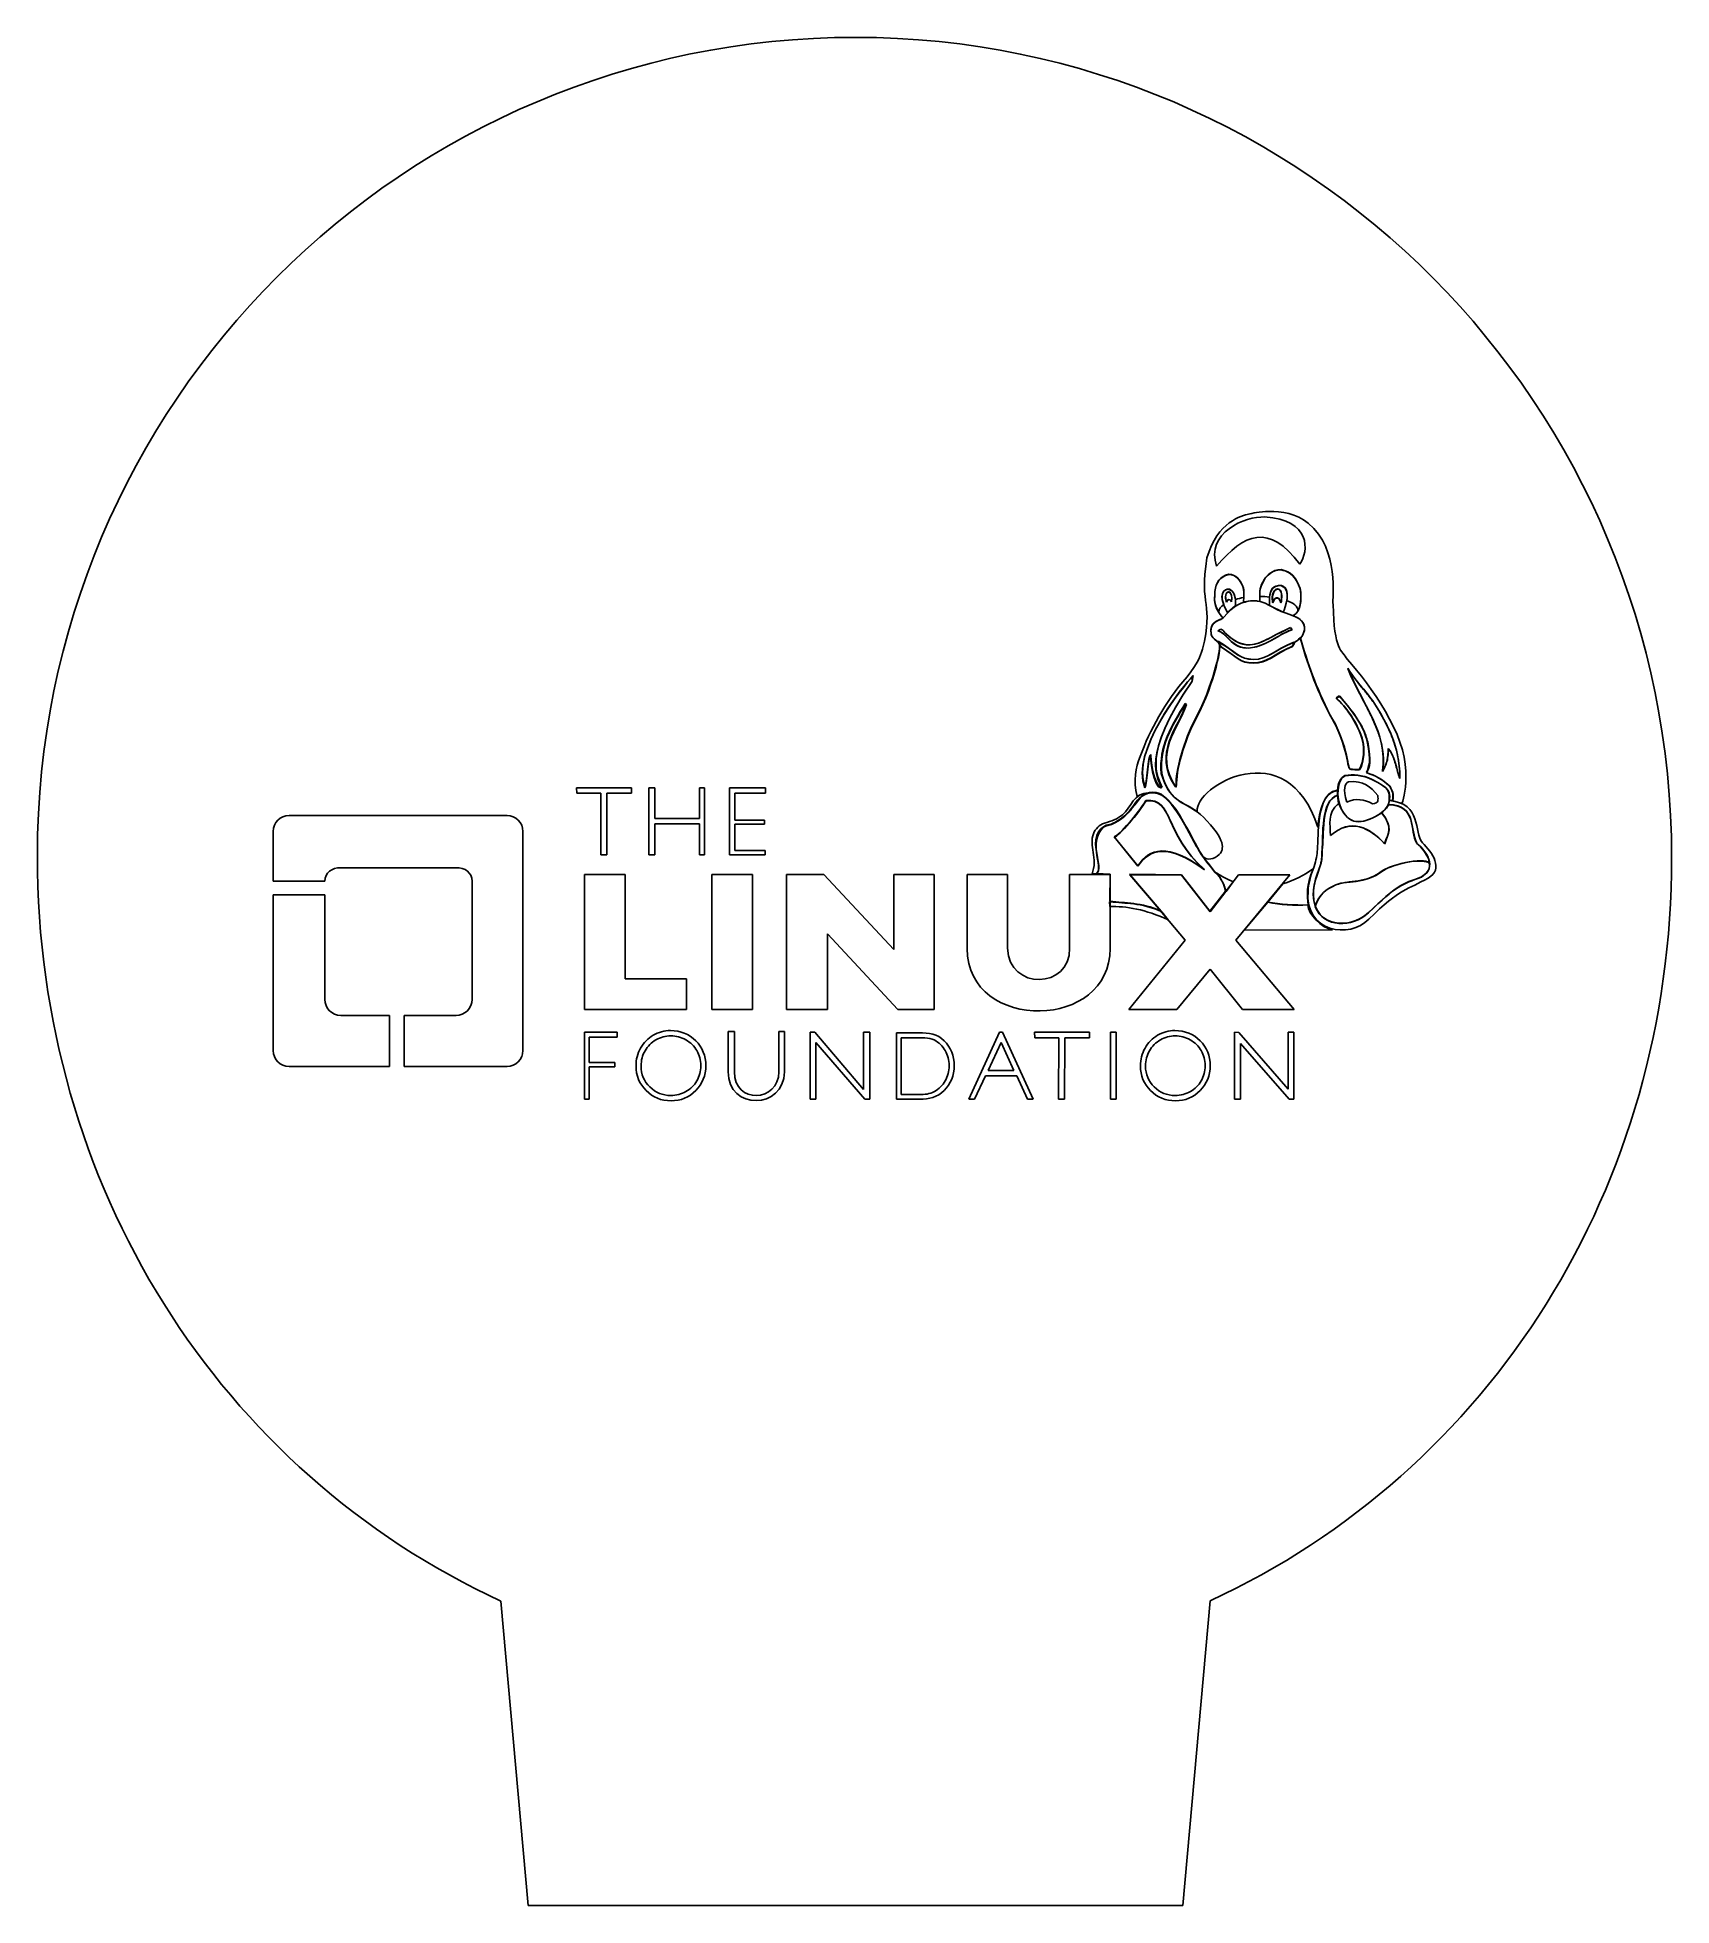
# Model space of a CAD drawing. Extents: x 14 to 164, y 22 to 194.
import ezdxf

# ---------------------------------------------------------------- set-up
doc = ezdxf.new("R2010")
doc.units = 0
doc.layers.add('Calque_1', color=7, linetype='CONTINUOUS')

msp = doc.modelspace()

# ---------------------------------------------------------------- linework, layer by layer
at = {"layer": 'Calque_1', "color": 7}
for p, q in [((126.679743, 150.189874), (126.679743, 150.189874)), ((122.929275, 142.826188), (122.929275, 142.826188)), ((122.936993, 143.057701), (122.936993, 143.057701)), ((127.451996, 143.06652), (127.451996, 143.06652)), ((127.598068, 143.392286), (127.598068, 143.392286)), ((122.462397, 140.46313), (122.363176, 140.527621)), ((122.865885, 140.918984), (123.584671, 141.533037)), ((126.721085, 141.585404), (127.973997, 140.974105)), ((122.111824, 138.031718), (121.998825, 138.227953)), ((133.895702, 135.787171), (133.895702, 135.787171)), ((119.735535, 135.165952), (119.630252, 134.650013)), ((119.735535, 135.165952), (119.735535, 135.165952)), ((119.025568, 132.560355), (119.119275, 132.513503)), ((132.867135, 133.07464), (133.147703, 133.262052)), ((137.7724, 129.944841), (137.7724, 129.944287)), ((138.08108, 129.153845), (138.08108, 129.153295)), ((137.125273, 127.958259), (137.125273, 127.958812)), ((137.146219, 127.649578), (137.146219, 127.650131)), ((137.43616, 127.152935), (137.43616, 127.152382)), ((138.344563, 128.28017), (138.344563, 128.279619)), ((138.453151, 127.812186), (138.453151, 127.811636)), ((138.541895, 127.323812), (138.541895, 127.323259)), ((138.608593, 126.814488), (138.608593, 126.813938)), ((138.010525, 123.675869), (138.85223, 123.442153)), ((118.480967, 122.41579), (120.032089, 119.511438)), ((134.433381, 121.828691), (134.433381, 121.828691)), ((127.946127, 116.089914), (126.553039, 114.406399))]:
    msp.add_line(p, q, dxfattribs=at)
at = {"layer": 'Calque_1', "color": 5}
for p, q in [((121.872637, 145.18516), (121.872637, 145.18516)), ((63.260729, 124.375975), (63.244191, 124.871851)), ((63.244191, 124.871851), (68.280404, 124.871851)), ((65.46281, 124.375975), (63.260729, 124.375975)), ((65.446272, 118.750553), (65.46281, 124.375975)), ((66.016254, 124.375975), (65.999716, 118.750553)), ((68.280339, 124.375975), (66.016254, 124.375975)), ((68.280404, 124.871851), (68.280339, 124.375975)), ((69.866191, 124.871851), (70.411368, 124.871851)), ((69.866191, 118.750553), (69.866191, 124.871851)), ((70.411368, 124.871851), (70.411368, 122.064595)), ((74.492914, 122.064595), (74.492914, 124.871851)), ((74.492914, 124.871851), (74.963695, 124.871851)), ((74.963695, 124.871851), (74.963695, 118.750553)), ((77.248365, 124.871851), (80.531956, 124.871851)), ((77.248365, 118.750553), (77.248365, 124.871851)), ((80.531956, 124.384188), (77.723283, 124.384188)), ((77.723283, 124.384188), (77.723283, 121.924404)), ((80.531956, 124.871851), (80.531956, 124.384188)), ((70.411368, 122.064595), (74.492914, 122.064595)), ((74.492914, 121.564559), (70.411368, 121.564559)), ((70.411368, 121.564559), (70.411368, 118.750553)), ((74.492914, 118.750553), (74.492914, 121.564559)), ((77.723283, 121.924404), (80.441044, 121.924404)), ((80.441044, 121.531833), (77.723283, 121.531833)), ((77.723283, 121.531833), (77.723283, 119.130751)), ((80.441044, 121.924404), (80.441044, 121.531833)), ((65.999716, 118.750553), (65.446272, 118.750553)), ((70.411368, 118.750553), (69.866191, 118.750553)), ((74.963695, 118.750553), (74.492914, 118.750553)), ((80.507174, 118.750553), (77.248365, 118.750553)), ((77.723283, 119.130751), (80.507174, 119.130751)), ((80.507174, 119.130751), (80.507174, 118.750553)), ((63.974181, 116.949266), (67.681001, 116.949266)), ((63.974181, 104.565386), (63.974181, 116.949266)), ((67.681001, 116.949266), (67.681001, 107.374113)), ((75.618904, 116.949266), (79.361812, 116.949266)), ((75.618904, 104.565386), (75.618904, 116.949266)), ((79.361812, 116.949266), (79.361812, 104.565386)), ((82.460521, 104.565386), (82.460521, 116.949266)), ((82.460521, 116.949266), (85.885345, 116.949266)), ((85.885345, 116.949266), (92.303256, 110.06546)), ((92.303256, 110.06546), (92.303256, 116.949266)), ((92.303256, 116.949266), (95.983134, 116.949266)), ((95.983134, 116.949266), (95.983134, 104.565386)), ((99.018019, 116.949266), (102.719237, 116.949266)), ((99.018019, 110.151318), (99.018019, 116.949266)), ((102.719237, 116.949266), (102.719237, 110.184383)), ((108.404296, 110.184383), (108.404296, 116.949266)), ((108.404296, 116.949266), (112.105505, 116.949266)), ((112.105505, 116.949266), (112.105505, 110.151318)), ((113.943028, 116.910071), (118.656489, 116.910071)), ((119.00257, 110.929523), (113.943028, 116.910071)), ((118.656489, 116.910071), (121.26549, 113.517244)), ((121.26549, 113.517244), (123.88241, 116.910071)), ((128.585067, 116.910071), (123.627608, 110.929523)), ((123.88241, 116.910071), (128.585067, 116.910071)), ((92.671674, 104.565386), (86.233395, 111.51319)), ((86.233395, 111.51319), (86.233395, 104.565386)), ((113.820073, 104.571516), (119.00257, 110.929523)), ((123.627608, 110.929523), (128.981177, 104.571516)), ((121.26549, 108.275423), (118.219401, 104.571516)), ((124.251184, 104.571516), (121.26549, 108.275423)), ((67.681001, 107.374113), (73.312127, 107.374113)), ((73.312127, 107.374113), (73.312127, 104.565386)), ((73.312127, 104.565386), (63.974181, 104.565386)), ((79.361812, 104.565386), (75.618904, 104.565386)), ((86.233395, 104.565386), (82.460521, 104.565386)), ((95.983134, 104.565386), (92.671674, 104.565386)), ((118.219401, 104.571516), (113.820073, 104.571516)), ((128.981177, 104.571516), (124.251184, 104.571516)), ((63.969877, 102.485141), (66.955577, 102.485141)), ((63.969877, 96.363831), (63.969877, 102.485141)), ((66.955577, 102.038798), (64.403413, 102.038798)), ((64.403413, 102.038798), (64.403413, 99.722038)), ((66.955577, 102.485141), (66.955577, 102.038798)), ((71.842647, 102.639107), (71.842647, 102.639107)), ((71.868721, 102.156044), (71.868724, 102.156044)), ((77.122068, 102.562114), (77.696181, 102.562114)), ((77.122068, 98.866868), (77.122068, 102.562114)), ((77.696181, 102.562114), (77.696181, 98.866868)), ((81.777911, 98.866868), (81.777911, 102.562114)), ((81.777911, 102.562114), (82.277625, 102.562114)), ((82.277625, 102.562114), (82.277625, 98.866868)), ((84.640107, 96.363831), (84.640107, 102.485141)), ((84.640107, 102.485141), (85.052507, 102.485141)), ((85.052507, 102.485141), (89.521947, 97.237388)), ((89.653906, 96.363831), (85.143111, 101.55333)), ((85.143111, 101.55333), (85.143111, 96.363831)), ((89.521947, 97.237388), (89.521947, 102.485141)), ((89.521947, 102.485141), (90.096063, 102.485141)), ((90.096063, 102.485141), (90.096063, 96.363831)), ((92.542035, 96.363701), (92.542035, 102.424796)), ((92.542035, 102.424796), (94.600217, 102.424796)), ((94.626295, 101.97149), (92.986042, 101.97149)), ((92.986042, 101.97149), (92.986042, 96.779824)), ((94.626295, 101.97149), (94.626295, 101.97149)), ((99.161179, 96.364034), (101.985541, 102.493195)), ((102.126748, 101.542146), (100.955788, 98.985393)), ((101.985541, 102.493195), (102.259692, 102.484937)), ((103.301727, 98.985393), (102.126748, 101.542146)), ((102.259692, 102.484937), (105.071308, 96.364034)), ((105.207844, 101.989268), (105.191306, 102.485141)), ((105.191306, 102.485141), (110.227522, 102.485141)), ((107.409928, 101.989268), (105.207844, 101.989268)), ((107.39339, 96.363831), (107.409928, 101.989268)), ((107.963369, 101.989268), (107.946831, 96.363831)), ((110.227454, 101.989268), (107.963369, 101.989268)), ((110.227522, 102.485141), (110.227454, 101.989268)), ((112.156497, 102.485141), (112.656214, 102.485141)), ((112.156497, 96.363831), (112.156497, 102.485141)), ((112.656214, 102.485141), (112.656214, 96.363831)), ((118.051041, 102.639107), (118.051041, 102.639107)), ((118.077115, 102.156044), (118.077118, 102.156044)), ((123.521724, 96.366035), (123.521724, 102.482936)), ((123.521724, 102.482936), (123.895513, 102.466455)), ((123.895513, 102.466455), (128.432219, 97.279935)), ((128.529484, 96.366086), (124.055231, 101.461337)), ((124.055231, 101.461337), (124.055231, 96.366086)), ((128.432219, 97.279935), (128.432219, 102.48299)), ((128.432219, 102.48299), (128.957581, 102.48299)), ((128.957581, 102.48299), (128.957581, 96.366086)), ((64.403413, 99.722038), (66.745152, 99.722038)), ((66.745152, 99.317394), (64.403413, 99.317394)), ((64.403413, 99.317394), (64.403413, 96.363831)), ((66.745152, 99.722038), (66.745152, 99.317394)), ((100.688778, 98.485445), (99.696405, 96.364034)), ((103.556302, 98.485445), (100.688778, 98.485445)), ((100.955788, 98.985393), (103.301727, 98.985393)), ((104.536308, 96.364034), (103.556302, 98.485445)), ((64.403413, 96.363831), (63.969877, 96.363831)), ((85.143111, 96.363831), (84.640107, 96.363831)), ((90.096063, 96.363831), (89.653906, 96.363831)), ((94.649784, 96.363701), (92.542035, 96.363701)), ((92.986042, 96.779824), (94.626292, 96.779824)), ((99.696405, 96.364034), (99.161179, 96.364034)), ((105.071308, 96.364034), (104.536308, 96.364034)), ((107.946831, 96.363831), (107.39339, 96.363831)), ((112.656214, 96.363831), (112.156497, 96.363831)), ((124.055231, 96.366086), (123.521724, 96.366035)), ((128.957581, 96.366086), (128.529484, 96.366086))]:
    msp.add_line(p, q, dxfattribs=at)
at = {"layer": 'Calque_1', "color": 6}
for p, q in [((124.217549, 143.4792), (124.217549, 143.4792)), ((127.819317, 143.411509), (127.819314, 143.411509)), ((129.514645, 138.62152), (129.514645, 138.62152)), ((119.082896, 132.542716), (118.98974, 132.58957)), ((133.111325, 133.291268), (132.830756, 133.103853)), ((116.008398, 124.436252), (116.337613, 124.399346)), ((133.053923, 123.441961), (133.053918, 123.441961)), ((114.653322, 117.6903), (112.502301, 120.355703)), ((111.076074, 117.6903), (110.83058, 119.233429)), ((112.116512, 116.930425), (110.889026, 116.97719)), ((112.104828, 114.463758), (112.116512, 116.930425)), ((118.651418, 116.883667), (113.90514, 116.918736)), ((113.928522, 116.907046), (116.804347, 113.551909)), ((119.32946, 116.012732), (118.651418, 116.883667)), ((120.755681, 117.351281), (120.755681, 117.351281)), ((121.270056, 113.52853), (119.32946, 116.012732)), ((122.70797, 115.387296), (121.270056, 113.52853)), ((126.553036, 114.39813), (124.403795, 111.835564)), ((130.914216, 113.987378), (130.914216, 113.987378)), ((124.403795, 111.835564), (132.496523, 111.876898))]:
    msp.add_line(p, q, dxfattribs=at)
at = {"layer": 'Calque_1', "color": 3}
for p, q in [((122.775703, 141.884097), (122.775703, 141.884097)), ((126.999766, 141.867688), (126.999766, 141.867685)), ((121.996708, 139.260615), (122.253722, 139.412075)), ((122.52951, 138.941961), (122.52951, 138.941961)), ((127.397524, 138.938399), (128.634975, 139.552015)), ((128.634975, 139.552015), (128.784945, 139.345945)), ((122.028289, 138.294921), (122.004921, 138.160039)), ((129.027682, 138.134376), (128.957527, 138.222497)), ((133.88642, 135.831858), (133.88642, 135.831858)), ((119.703667, 135.092162), (119.598573, 134.576028)), ((115.299589, 124.864606), (115.299589, 124.864606)), ((132.947111, 124.196626), (132.935607, 124.627246)), ((133.802103, 123.558866), (133.802103, 123.558866)), ((133.802103, 123.558866), (133.802103, 123.558866)), ((137.719714, 123.707275), (137.629293, 123.34605)), ((56.86968, 122.333384), (36.904109, 122.333384)), ((35.444543, 120.873812), (35.444543, 116.313578)), ((58.329266, 100.819369), (58.329266, 120.873812)), ((111.695665, 121.361136), (111.695665, 121.361077)), ((41.629553, 117.555878), (52.201064, 117.555878)), ((110.890016, 116.986684), (110.456489, 116.988941)), ((35.444543, 116.313578), (40.169987, 116.313578)), ((53.66063, 116.327762), (53.66063, 105.491719)), ((112.06975, 114.440379), (112.069756, 114.440379)), ((112.069756, 114.440379), (112.08144, 113.996144)), ((117.423929, 112.792037), (116.839413, 113.505148)), ((52.201064, 104.032144), (47.444364, 104.032144)), ((47.444364, 104.032144), (47.444364, 99.359798)), ((47.444364, 99.359798), (56.86968, 99.359798))]:
    msp.add_line(p, q, dxfattribs=at)
at = {"layer": 'Calque_1', "color": 2}
for p, q in [((121.996708, 139.260621), (122.253722, 139.412078)), ((127.397524, 138.938402), (127.740026, 139.108241)), ((127.404704, 138.670601), (127.404704, 138.670601)), ((127.740026, 139.108241), (128.634975, 139.552018)), ((128.634975, 139.552018), (128.784945, 139.345948)), ((129.935969, 139.566713), (129.935969, 139.566713)), ((115.094647, 124.187939), (115.104977, 124.194233)), ((115.395767, 123.720743), (115.383366, 123.710411)), ((116.000273, 124.471406), (116.329485, 124.434503)), ((133.05168, 123.436401), (132.942093, 124.169973)), ((112.494176, 120.390775), (114.645197, 117.725363)), ((111.067952, 117.725366), (110.822458, 119.268484)), ((140.209366, 119.773761), (140.209366, 119.773761)), ((112.108389, 116.965483), (110.880903, 117.012256)), ((112.096705, 114.498833), (112.108389, 116.965483)), ((118.643293, 116.918818), (113.897015, 116.953889)), ((113.9204, 116.942115), (116.796225, 113.586981)), ((119.321334, 116.047891), (118.643293, 116.918818)), ((40.169987, 115.059439), (35.444543, 115.059439)), ((35.444543, 115.059439), (35.444543, 100.819369)), ((40.169987, 105.491719), (40.169987, 115.059439)), ((121.261931, 113.563684), (119.321334, 116.047891)), ((122.699842, 115.422456), (121.261931, 113.563684)), ((46.105208, 104.032144), (41.629553, 104.032144)), ((46.105208, 99.359798), (46.105208, 104.032144)), ((36.904109, 99.359798), (46.105208, 99.359798))]:
    msp.add_line(p, q, dxfattribs=at)
at = {"layer": 'Calque_1', "color": 4}
for q in [(122.731163, 115.376397), (123.399316, 116.259476)]:
    msp.add_line((123.399316, 116.259476), q, dxfattribs=at)
at = {"layer": 'Calque_1', "color": 1}
for p, q in [((58.805329, 22.486861), (56.306328, 50.389724)), ((121.277329, 50.402909), (118.778328, 22.486861)), ((118.778328, 22.486861), (58.805329, 22.486861))]:
    msp.add_line(p, q, dxfattribs=at)
for points in [[(13.841958, 118.664729), (13.841959, 160.058468), (47.398218, 193.614727), (88.791957, 193.614727)], [(88.791957, 193.614727), (130.185702, 193.61473), (163.554867, 159.871383), (163.55487, 118.477641)], [(56.306328, 50.389724), (30.549712, 62.24959), (13.841957, 88.44327), (13.841958, 118.664729)], [(163.55487, 118.477641), (163.55487, 88.310044), (146.992574, 62.305278), (121.277329, 50.402909)]]:
    msp.add_open_spline(points, degree=3, dxfattribs=at)
at = {"layer": 'Calque_1', "color": 5}
for points in [[(126.27032, 149.682049), (124.52076, 149.783113), (120.79811, 148.224447), (121.872637, 145.18516)], [(121.872637, 145.18516), (124.353836, 148.151166), (126.715766, 149.161259), (129.479317, 145.355574)], [(129.479317, 145.355574), (130.36123, 146.555919), (130.502426, 149.43758), (126.27032, 149.682049)], [(105.705343, 104.433343), (102.376738, 104.373851), (98.998696, 106.275345), (99.018019, 110.151318)], [(102.719237, 110.184383), (102.839469, 106.279441), (108.48158, 106.447216), (108.404296, 110.184383)], [(112.105505, 110.151318), (112.147169, 106.453004), (108.958126, 104.491478), (105.705343, 104.433343)], [(68.682845, 99.397443), (68.682845, 99.985579), (68.82328, 100.530707), (69.104152, 101.032828)], [(69.104152, 101.032828), (69.387777, 101.534961), (69.773287, 101.927514), (70.260681, 102.210485)], [(70.511729, 101.786917), (70.084283, 101.540831), (69.750521, 101.20934), (69.510444, 100.792445)], [(70.260681, 102.210485), (70.748075, 102.496233), (71.275397, 102.639107), (71.842647, 102.639107)], [(71.868724, 102.156044), (71.391505, 102.156044), (70.939174, 102.033002), (70.511729, 101.786917)], [(71.842647, 102.639107), (72.762368, 102.639107), (73.532012, 102.329781), (74.15158, 101.711129)], [(73.247679, 101.786917), (72.814376, 102.033002), (72.354723, 102.156044), (71.868721, 102.156044)], [(74.253344, 100.801129), (74.016202, 101.212235), (73.68098, 101.540831), (73.247679, 101.786917)], [(74.15158, 101.711129), (74.77115, 101.092477), (75.080935, 100.330957), (75.080935, 99.426568)], [(94.600217, 102.424796), (95.519937, 102.424796), (96.289577, 102.329786), (96.909151, 101.711129)], [(96.005246, 101.786917), (95.571942, 102.033004), (94.626295, 101.97149), (94.626295, 101.97149)], [(97.010911, 100.801129), (96.773771, 101.212236), (96.438548, 101.540831), (96.005246, 101.786917)], [(96.909151, 101.711129), (97.528719, 101.09249), (97.838503, 100.330958), (97.838503, 99.426568)], [(114.891239, 99.397443), (114.891239, 99.985579), (115.031674, 100.530707), (115.312546, 101.032828)], [(115.312546, 101.032828), (115.596171, 101.534961), (115.981681, 101.927514), (116.469075, 102.210485)], [(116.720123, 101.786917), (116.292675, 101.540831), (115.958914, 101.20934), (115.718838, 100.792445)], [(116.469075, 102.210485), (116.956469, 102.496233), (117.483791, 102.639107), (118.051041, 102.639107)], [(118.077118, 102.156044), (117.599899, 102.156044), (117.147568, 102.033002), (116.720123, 101.786917)], [(118.051041, 102.639107), (118.97076, 102.639107), (119.740404, 102.329781), (120.359974, 101.711129)], [(119.45607, 101.786917), (119.022769, 102.033002), (118.563117, 102.156044), (118.077115, 102.156044)], [(120.461738, 100.801129), (120.224594, 101.212235), (119.889372, 101.540831), (119.45607, 101.786917)], [(120.359974, 101.711129), (120.979544, 101.092477), (121.289329, 100.330957), (121.289329, 99.426568)], [(69.6122, 97.142011), (68.99263, 97.763426), (68.682845, 98.515237), (68.682845, 99.397443)], [(69.510444, 100.792445), (69.270377, 100.375539), (69.150343, 99.910865), (69.150343, 99.398422)], [(69.150343, 99.398422), (69.150343, 98.639898), (69.415302, 97.998625), (69.945219, 97.474604)], [(75.080935, 99.426568), (75.080935, 98.530502), (74.77115, 97.770371), (74.15158, 97.146176)], [(74.613451, 99.428829), (74.613451, 99.93548), (74.493415, 100.392913), (74.253344, 100.801129)], [(74.253344, 98.039175), (74.493415, 98.45607), (74.613451, 98.919288), (74.613451, 99.428829)], [(97.838503, 99.426568), (97.838503, 98.530496), (97.528719, 97.77037), (96.909151, 97.146176)], [(97.371021, 99.428829), (97.371021, 99.93548), (97.250984, 100.392914), (97.010911, 100.801129)], [(97.010911, 98.039175), (97.250984, 98.456057), (97.371021, 98.919288), (97.371021, 99.428829)], [(115.820594, 97.142011), (115.201024, 97.763426), (114.891239, 98.515237), (114.891239, 99.397443)], [(115.718838, 100.792445), (115.478769, 100.375539), (115.358734, 99.910865), (115.358734, 99.398422)], [(115.358734, 99.398422), (115.358734, 98.639898), (115.623693, 97.998625), (116.15361, 97.474604)], [(121.289329, 99.426568), (121.289329, 98.530502), (120.979544, 97.770371), (120.359974, 97.146176)], [(120.821845, 99.428829), (120.821845, 99.93548), (120.701809, 100.392913), (120.461738, 100.801129)], [(120.461738, 98.039175), (120.701809, 98.45607), (120.821845, 98.919288), (120.821845, 99.428829)], [(73.256462, 97.05337), (73.683908, 97.293666), (74.016202, 97.622267), (74.253344, 98.039175)], [(82.277625, 98.866868), (82.270287, 95.404764), (77.122091, 95.286905), (77.122068, 98.866868)], [(77.696181, 98.866868), (77.671572, 95.870695), (81.75704, 96.064306), (81.777911, 98.866868)], [(96.014029, 97.05337), (96.441474, 97.29366), (96.773771, 97.622274), (97.010911, 98.039175)], [(119.464853, 97.05337), (119.892299, 97.293666), (120.224594, 97.622267), (120.461738, 98.039175)], [(71.892216, 96.209865), (70.991775, 96.209865), (70.23177, 96.52058), (69.6122, 97.142011)], [(69.945219, 97.474604), (70.478058, 96.953486), (71.119226, 96.692927), (71.868721, 96.692927)], [(71.868721, 96.692927), (72.369361, 96.692927), (72.831941, 96.813075), (73.256462, 97.05337)], [(74.15158, 97.146176), (73.534765, 96.521968), (72.781644, 96.209865), (71.892216, 96.209865)], [(94.626292, 96.779824), (95.126931, 96.779824), (95.589508, 96.813081), (96.014029, 97.05337)], [(96.909151, 97.146176), (96.292331, 96.521963), (95.552991, 96.363701), (94.649784, 96.363701)], [(118.10061, 96.209865), (117.200169, 96.209865), (116.440164, 96.52058), (115.820594, 97.142011)], [(116.15361, 97.474604), (116.686451, 96.953486), (117.32762, 96.692927), (118.077115, 96.692927)], [(118.077115, 96.692927), (118.577755, 96.692927), (119.040334, 96.813075), (119.464853, 97.05337)], [(120.359974, 97.146176), (119.743157, 96.521968), (118.990036, 96.209865), (118.10061, 96.209865)]]:
    msp.add_open_spline(points, degree=3, dxfattribs=at)
at = {"layer": 'Calque_1', "color": 7}
for points in [[(124.799547, 149.950095), (124.242362, 149.815311), (121.903527, 149.281113), (120.989547, 145.934493)], [(126.679743, 150.189874), (125.813315, 150.171287), (125.10319, 150.016395), (124.799547, 149.950095)], [(130.264848, 149.105633), (129.165965, 150.012269), (127.793725, 150.213773), (126.679743, 150.189874)], [(132.539715, 141.67911), (132.412393, 142.210439), (133.209137, 146.676442), (130.264848, 149.105633)], [(120.989547, 145.934493), (120.223497, 141.427873), (121.656069, 141.862783), (120.579444, 137.563737)], [(121.714395, 142.848238), (121.789049, 143.686503), (122.185193, 144.230481), (122.97668, 144.414241)], [(122.97668, 144.414241), (123.747059, 144.378461), (123.957644, 143.898218), (124.215813, 143.455676)], [(125.829218, 141.935977), (125.850272, 142.628658), (125.665967, 143.017998), (126.244285, 143.952873)], [(126.244285, 143.952873), (126.432609, 144.227374), (126.961056, 144.870942), (127.770049, 144.835368)], [(127.770049, 144.835368), (128.218537, 144.733133), (129.002364, 144.623472), (129.523465, 143.105103)], [(122.363176, 140.527621), (121.424107, 141.712192), (121.748609, 142.25689), (121.714395, 142.848238)], [(122.936993, 143.057701), (122.626399, 143.035256), (121.85278, 142.713556), (122.865885, 140.918984)], [(122.769974, 141.867626), (122.710121, 142.084477), (122.572218, 142.674457), (122.929275, 142.826188)], [(123.236301, 141.915581), (123.039463, 142.244712), (122.911839, 142.132246), (122.769974, 141.867626)], [(122.929275, 142.826188), (123.251742, 142.846906), (123.279854, 142.273975), (123.236301, 141.915581)], [(123.035108, 143.052739), (123.016205, 143.058327), (122.981362, 143.060907), (122.936993, 143.057701)], [(123.584671, 141.533037), (123.582721, 141.811659), (123.74571, 142.736041), (123.035108, 143.052739)], [(124.215813, 143.455676), (124.486334, 142.844798), (124.329117, 142.369395), (124.33267, 141.842822)], [(124.33267, 141.842822), (124.717342, 141.980111), (125.123369, 142.103905), (125.829218, 141.935977)], [(127.598068, 143.392286), (126.578701, 143.332131), (126.708546, 142.107148), (126.721085, 141.585404)], [(126.995039, 141.945898), (126.978605, 142.0889), (126.978481, 142.30721), (127.018742, 142.51365)], [(127.767292, 141.821325), (127.556077, 142.509831), (127.150718, 142.274094), (127.015985, 141.831245)], [(127.018742, 142.51365), (127.032162, 142.582464), (127.05003, 142.650336), (127.073313, 142.713189)], [(127.073313, 142.713189), (127.108181, 142.807324), (127.155202, 142.890967), (127.217178, 142.953521)], [(127.217178, 142.953521), (127.237967, 142.974502), (127.260138, 142.992855), (127.284426, 143.008642)], [(127.284426, 143.008642), (127.332777, 143.040067), (127.388442, 143.060562), (127.451996, 143.06652)], [(127.451996, 143.06652), (127.481858, 143.067813), (127.509482, 143.065501), (127.535229, 143.059905)], [(127.535229, 143.059905), (127.586729, 143.048709), (127.630434, 143.024334), (127.66697, 142.9899)], [(127.818004, 143.388428), (127.739456, 143.395326), (127.666028, 143.396297), (127.598068, 143.392286)], [(127.66697, 142.9899), (127.721775, 142.938247), (127.76095, 142.863735), (127.787688, 142.776029)], [(127.82627, 142.170242), (127.813926, 142.034865), (127.791797, 141.91104), (127.767292, 141.821325)], [(127.787688, 142.776029), (127.840353, 142.603275), (127.844406, 142.380029), (127.826824, 142.179614)], [(127.973997, 140.974105), (128.113237, 141.317171), (128.812042, 143.04265), (127.818004, 143.388428)], [(127.826824, 142.179614), (127.826556, 142.176555), (127.82655, 142.173292), (127.82627, 142.170242)], [(129.523465, 143.105103), (129.629922, 142.689624), (129.745986, 141.052893), (128.892323, 140.649992)], [(121.346186, 139.376132), (121.417506, 140.208351), (122.357684, 140.209398), (122.462397, 140.46313)], [(127.015985, 141.831245), (127.00777, 141.858857), (127.000516, 141.89823), (126.995039, 141.945898)], [(128.892323, 140.649992), (129.179235, 140.473448), (129.410327, 140.502074), (129.780882, 140.01885)], [(133.846093, 136.636592), (133.326395, 137.524683), (132.634973, 137.418198), (132.539715, 141.67911)], [(121.998825, 138.227953), (121.176486, 138.780502), (121.393774, 139.152496), (121.346186, 139.376132)], [(129.780882, 140.01885), (130.136324, 139.439891), (129.815059, 139.01307), (129.570316, 138.569154)], [(120.579444, 137.563737), (120.327019, 136.878084), (120.198004, 136.344543), (119.173295, 135.047991)], [(120.012243, 131.269961), (121.748039, 134.511933), (122.395482, 138.20393), (122.111824, 138.031718)], [(129.570316, 138.569154), (130.173146, 136.372556), (130.968101, 134.079938), (132.272924, 131.532341)], [(139.190676, 126.40714), (139.219867, 129.697323), (135.989751, 134.264331), (133.846093, 136.636592)], [(133.895702, 135.787171), (134.410693, 134.988296), (134.894165, 134.408411), (135.352014, 133.852955)], [(134.142096, 135.198472), (134.055793, 135.393313), (133.973367, 135.589618), (133.895702, 135.787171)], [(134.993174, 133.470965), (134.694007, 134.040435), (134.401004, 134.61395), (134.142096, 135.198472)], [(115.331325, 124.938151), (113.971115, 128.245507), (118.772697, 134.205312), (119.735535, 135.165952)], [(119.173295, 135.047991), (117.043999, 132.643455), (115.804498, 130.205978), (114.858382, 127.757618)], [(119.630252, 134.650013), (114.868943, 127.795374), (116.543294, 125.868646), (116.868112, 124.925473)], [(135.352014, 133.852955), (135.580938, 133.575229), (135.803389, 133.303336), (136.020088, 133.013454)], [(119.119275, 132.513503), (118.416538, 130.358454), (116.017669, 128.0514), (118.133701, 124.94697)], [(116.838897, 126.1624), (116.583974, 128.642317), (117.820584, 130.595702), (119.025568, 132.560355)], [(135.298547, 129.053524), (134.784711, 130.987409), (133.694201, 132.263192), (132.867135, 133.07464)], [(133.147703, 133.262052), (135.301934, 130.800414), (135.506454, 129.79204), (135.713611, 129.080535)], [(135.591242, 132.33546), (135.394731, 132.713624), (135.192618, 133.091316), (134.993174, 133.470965)], [(136.155687, 131.197752), (135.978767, 131.578591), (135.787754, 131.957297), (135.591242, 132.33546)], [(136.020088, 133.013454), (136.236783, 132.723575), (136.447592, 132.415518), (136.653434, 132.064812)], [(136.653434, 132.064812), (136.743861, 131.910747), (136.843304, 131.742932), (136.947783, 131.561553)], [(118.20591, 125.095247), (118.119401, 126.288434), (118.89749, 129.187907), (120.012243, 131.269961)], [(132.272924, 131.532341), (132.898411, 130.580871), (133.402183, 129.242483), (133.6901, 128.193076)], [(136.636345, 130.046263), (136.49568, 130.433943), (136.332603, 130.81691), (136.155687, 131.197752)], [(136.947783, 131.561553), (137.156738, 131.198799), (137.386464, 130.781548), (137.608138, 130.309192)], [(137.608138, 130.309192), (137.663558, 130.191105), (137.718453, 130.069795), (137.7724, 129.944841)], [(134.971124, 126.528408), (135.464629, 127.285729), (135.372193, 128.608293), (135.298547, 129.053524)], [(135.713611, 129.080535), (136.076476, 127.17483), (135.890485, 126.89769), (135.625967, 126.24784)], [(136.951641, 128.989583), (136.867336, 129.346154), (136.762569, 129.698382), (136.636345, 130.046263)], [(136.983061, 128.867765), (136.974052, 128.908693), (136.961285, 128.948791), (136.951641, 128.989583)], [(137.002353, 128.759727), (136.994987, 128.795541), (136.990923, 128.832055), (136.983061, 128.867765)], [(137.121415, 127.992986), (137.09663, 128.251812), (137.054342, 128.506811), (137.002353, 128.759727)], [(137.600422, 128.419077), (137.582077, 127.899147), (137.561543, 127.541069), (137.43616, 127.152935)], [(138.111397, 127.515082), (137.978729, 127.885338), (137.817504, 128.215792), (137.600422, 128.419077)], [(137.7724, 129.944287), (137.880225, 129.694512), (137.98456, 129.431103), (138.08108, 129.153845)], [(138.08108, 129.153295), (138.177595, 128.876011), (138.266591, 128.584992), (138.344563, 128.28017)], [(114.858382, 127.757618), (114.466723, 126.696421), (114.188711, 125.573791), (114.602618, 124.077153)], [(115.841199, 127.916919), (115.616973, 128.020167), (115.521901, 125.25481), (115.331325, 124.938151)], [(116.868112, 124.925473), (116.03309, 124.919151), (115.83269, 127.892492), (115.841199, 127.916919)], [(133.6901, 128.193076), (133.938383, 127.288133), (133.913815, 126.589616), (134.18454, 126.555417)], [(137.075664, 126.380131), (137.126706, 126.705014), (137.150918, 127.023872), (137.152284, 127.33759)], [(137.228902, 126.660147), (137.183822, 126.571605), (137.133197, 126.478728), (137.075664, 126.380131)], [(137.125273, 127.958812), (137.124237, 127.97025), (137.12251, 127.981559), (137.121415, 127.992986)], [(137.146219, 127.650131), (137.141684, 127.753408), (137.134532, 127.856024), (137.125273, 127.958259)], [(137.152284, 127.33759), (137.152738, 127.441981), (137.150749, 127.546296), (137.146219, 127.649578)], [(137.43616, 127.152382), (137.38606, 126.997092), (137.319035, 126.837252), (137.228902, 126.660147)], [(138.451497, 126.371312), (138.348139, 126.734636), (138.244117, 127.14477), (138.111397, 127.515082)], [(138.344563, 128.279619), (138.383521, 128.127282), (138.420181, 127.971416), (138.453151, 127.812186)], [(138.453151, 127.811636), (138.486114, 127.652398), (138.515824, 127.489945), (138.541895, 127.323812)], [(138.541895, 127.323259), (138.567962, 127.157114), (138.590325, 126.987538), (138.608593, 126.814488)], [(138.608593, 126.813938), (138.626856, 126.640874), (138.641475, 126.464191), (138.651036, 126.284218)], [(120.975769, 121.862922), (119.434429, 123.664815), (117.655854, 123.112797), (116.838897, 126.1624)], [(118.133701, 124.94697), (118.165344, 124.900542), (118.138166, 125.086306), (118.20591, 125.095247)], [(134.433381, 121.828691), (132.733762, 122.461239), (132.60258, 125.549492), (133.661816, 125.967082)], [(133.661816, 125.967082), (134.448827, 126.1238), (135.183225, 126.058406), (136.16355, 125.592991)], [(134.18454, 126.555417), (134.441367, 126.544523), (134.596756, 126.500141), (134.971124, 126.528408)], [(135.625967, 126.24784), (136.442171, 125.96367), (137.059803, 125.65867), (137.776811, 124.985005)], [(136.16355, 125.592991), (137.747081, 124.897471), (137.775084, 124.374787), (137.706676, 123.862813)], [(137.776811, 124.985005), (137.936978, 124.642545), (138.146039, 124.356245), (138.010525, 123.675869)], [(138.665368, 125.733004), (138.589142, 125.907666), (138.520376, 126.129123), (138.451497, 126.371312)], [(138.651036, 126.284218), (138.660629, 126.103878), (138.665421, 125.92029), (138.665368, 125.733004)], [(138.85223, 123.442153), (139.009707, 123.97349), (139.301056, 124.898106), (139.190676, 126.40714)], [(114.602618, 124.077153), (114.731109, 124.260479), (115.835743, 124.696862), (116.846615, 124.209444)], [(116.846615, 124.209444), (117.177205, 123.950997), (117.429331, 123.904263), (118.480967, 122.41579)], [(137.706676, 123.862813), (137.75274, 122.5877), (135.372839, 121.512272), (134.433381, 121.828691)], [(122.111824, 118.765643), (122.404169, 119.058082), (122.913642, 119.825721), (120.975769, 121.862922)], [(120.032089, 119.511438), (120.241946, 119.178641), (120.383215, 118.818791), (120.69134, 118.525314)], [(120.69134, 118.525314), (120.993947, 118.23708), (121.638116, 118.302466), (122.111824, 118.765643)], [(130.70273, 117.464946), (129.874227, 116.863479), (129.015795, 116.406866), (127.946127, 116.089914)], [(130.256351, 114.150141), (130.172034, 115.099289), (130.059803, 115.830024), (130.70273, 117.464946)], [(126.553039, 114.406399), (127.752464, 114.180929), (128.990844, 114.111282), (130.256351, 114.150141)]]:
    msp.add_open_spline(points, degree=3, dxfattribs=at)
at = {"layer": 'Calque_1', "color": 6}
for points in [[(122.978373, 144.43781), (122.186886, 144.254049), (121.790468, 143.709566), (121.715815, 142.871301)], [(124.217549, 143.4792), (123.959383, 143.921741), (123.748755, 144.40203), (122.978373, 144.43781)], [(125.827178, 142.397809), (125.80745, 142.858867), (125.799915, 143.255191), (126.245826, 143.976041)], [(126.245826, 143.976041), (126.43415, 144.250541), (126.962425, 144.894239), (127.771418, 144.858662)], [(127.771418, 144.858662), (128.219906, 144.75643), (129.003865, 144.646849), (129.524966, 143.128488)], [(121.715815, 142.871301), (121.745742, 142.354107), (121.492529, 141.881427), (122.062378, 140.976622)], [(122.523182, 141.672941), (122.011968, 143.024918), (122.906293, 143.114481), (123.036832, 143.075881)], [(123.036832, 143.075881), (123.451389, 142.891122), (123.56859, 142.49953), (123.593462, 142.138348)], [(123.593462, 142.138348), (123.826857, 142.203569), (124.080544, 142.257375), (124.3508, 142.294558)], [(124.3508, 142.294558), (124.385355, 142.669112), (124.412437, 143.039108), (124.217549, 143.4792)], [(126.719132, 142.351013), (126.435039, 142.393059), (126.138819, 142.410853), (125.827178, 142.397809)], [(127.819314, 143.411509), (126.982773, 143.484977), (126.768101, 142.9084), (126.719132, 142.351013)], [(128.297361, 142.035241), (128.401137, 142.605626), (128.36974, 143.220043), (127.819317, 143.411509)], [(129.524966, 143.128488), (129.608374, 142.802961), (129.697599, 141.727824), (129.32145, 141.086393)], [(122.062378, 140.976622), (122.088427, 141.232321), (122.28011, 141.486352), (122.523182, 141.672941)], [(129.32145, 141.086393), (129.322579, 141.478402), (128.875079, 141.823859), (128.287125, 142.03355)], [(129.514645, 138.62152), (129.303791, 138.418854), (129.089065, 138.247341), (128.972798, 138.191021)], [(132.237096, 131.561553), (130.932276, 134.109151), (130.137007, 136.401899), (129.514645, 138.62152)], [(122.146548, 137.957855), (122.193578, 137.376037), (121.509319, 134.162206), (119.976415, 131.299174)], [(122.282701, 137.786427), (122.244141, 137.811065), (122.201065, 137.875412), (122.146548, 137.957855)], [(125.226188, 136.310273), (123.957342, 136.335277), (123.703814, 136.878293), (122.282701, 137.786427)], [(128.776566, 137.833832), (127.08391, 137.111662), (126.452537, 136.2861), (125.226188, 136.310273)], [(128.991541, 138.163459), (128.942256, 138.143365), (128.824135, 137.85413), (128.776566, 137.833832)], [(128.972798, 138.191021), (128.924465, 138.166524), (128.991541, 138.163459), (128.991541, 138.163459)], [(118.097323, 124.976186), (115.981291, 128.080616), (118.38016, 130.387673), (119.082896, 132.542716)], [(118.98974, 132.58957), (117.784759, 130.62492), (116.548146, 128.671533), (116.803068, 126.191615)], [(132.830756, 133.103853), (133.65782, 132.292402), (134.748877, 131.016625), (135.262716, 129.082739)], [(135.677783, 129.109748), (135.470626, 129.821253), (135.265555, 130.829633), (133.111325, 133.291268)], [(119.976415, 131.299174), (118.861657, 129.217122), (118.083573, 126.31765), (118.170082, 125.124463)], [(133.654269, 128.222292), (133.366355, 129.271698), (132.862582, 130.610084), (132.237096, 131.561553)], [(120.081698, 122.713997), (119.841597, 124.999986), (128.358827, 130.026202), (131.152305, 121.259342)], [(135.262716, 129.082739), (135.336359, 128.637511), (135.428801, 127.314939), (134.935296, 126.557621)], [(135.590139, 126.277052), (135.85466, 126.926906), (136.04065, 127.204042), (135.677783, 129.109748)], [(134.148711, 126.584632), (133.877984, 126.618832), (133.902554, 127.317349), (133.654269, 128.222292)], [(116.803068, 126.191615), (117.470278, 123.701013), (118.778991, 123.612807), (120.081698, 122.713997)], [(118.170082, 125.124463), (118.102335, 125.115516), (118.128968, 124.92976), (118.097323, 124.976186)], [(132.942652, 124.66034), (132.997694, 125.304249), (133.227767, 125.839422), (133.62616, 125.996484)], [(133.62616, 125.996484), (134.413168, 126.153202), (135.14725, 126.087628), (136.127575, 125.622209)], [(134.935296, 126.557621), (134.560925, 126.529342), (134.405537, 126.573739), (134.148711, 126.584632)], [(137.74098, 125.014218), (137.023972, 125.68788), (136.406345, 125.992886), (135.590139, 126.277052)], [(136.127575, 125.622209), (137.711107, 124.92669), (137.739385, 124.403915), (137.670977, 123.891944)], [(137.973043, 123.704532), (138.110344, 124.38521), (137.901147, 124.671755), (137.74098, 125.014218)], [(112.502301, 120.355703), (112.906299, 120.459484), (114.763039, 122.553548), (115.40389, 123.685688)], [(113.45179, 122.282324), (114.400353, 123.049889), (114.646922, 124.408056), (116.008398, 124.436252)], [(115.40389, 123.685688), (117.946162, 123.893618), (117.002049, 120.775813), (120.755681, 117.351281)], [(116.337613, 124.399346), (117.500942, 124.296146), (118.977085, 121.58486), (120.126441, 119.363226)], [(131.152305, 121.259342), (131.296878, 122.779165), (131.650695, 124.545131), (132.942652, 124.66034)], [(133.053918, 123.441961), (131.957417, 122.549142), (132.282782, 121.50665), (132.305738, 120.49599)], [(134.441026, 121.815269), (133.846621, 122.027407), (133.399118, 122.606798), (133.053923, 123.441961)], [(137.670977, 123.891944), (137.672671, 123.845618), (137.670664, 123.799765), (137.674835, 123.745322)], [(137.674835, 123.745322), (137.783511, 123.728699), (137.879579, 123.717655), (137.973043, 123.704532)], [(112.070944, 121.475713), (112.441157, 121.504254), (113.267764, 122.133409), (113.45179, 122.282324)], [(132.305738, 120.49599), (134.195287, 122.148116), (135.87069, 121.23445), (137.276259, 119.740684)], [(136.995577, 122.594826), (136.292494, 122.150334), (135.342791, 121.629459), (134.441026, 121.815269)], [(137.276259, 119.740684), (137.602016, 120.78844), (138.063416, 121.206538), (136.995577, 122.594826)], [(110.83058, 119.233429), (110.622526, 120.495335), (111.25636, 121.412913), (112.070944, 121.475713)], [(120.755681, 117.351281), (117.383718, 119.850723), (115.73206, 119.281492), (114.653322, 117.6903)], [(120.126441, 119.363226), (120.567058, 118.511536), (121.215345, 117.814709), (121.685784, 117.179642)], [(141.366593, 117.889854), (141.301168, 118.633549), (138.071547, 117.872215), (137.122052, 117.333732)], [(110.889026, 116.97719), (111.058274, 117.179258), (111.092993, 117.426171), (111.076074, 117.6903)], [(121.685784, 117.179642), (122.400068, 116.62475), (122.623151, 115.723225), (122.70797, 115.387296)], [(137.122052, 117.333732), (135.60322, 116.060966), (133.973691, 116.454429), (132.803903, 115.987098)], [(135.783337, 113.431042), (138.337448, 115.894523), (138.837763, 116.039946), (140.640951, 116.692862)], [(140.640951, 116.692862), (141.203302, 117.160355), (141.374916, 117.230549), (141.366593, 117.889854)], [(132.803903, 115.987098), (131.942132, 115.642817), (131.267059, 115.154384), (130.914216, 113.987378)], [(116.804347, 113.551909), (114.924823, 114.38173), (113.541336, 114.243088), (112.104828, 114.463758)], [(130.239815, 114.150141), (128.941703, 114.071367), (127.718953, 114.168429), (126.553036, 114.39813)], [(132.496523, 111.876898), (131.443151, 112.025437), (130.268362, 113.322934), (130.239815, 114.150141)], [(130.914216, 113.987378), (131.646744, 112.041761), (134.31336, 112.013225), (135.783337, 113.431042)]]:
    msp.add_open_spline(points, degree=3, dxfattribs=at)
at = {"layer": 'Calque_1', "color": 3}
for points in [[(122.934871, 142.842464), (122.577815, 142.690733), (122.71585, 142.100948), (122.775703, 141.884097)], [(122.775703, 141.884097), (122.917568, 142.148717), (123.045062, 142.261044), (123.241901, 141.931913)], [(123.241901, 141.931913), (123.285453, 142.290307), (123.257338, 142.863182), (122.934871, 142.842464)], [(127.435856, 143.102978), (126.927412, 143.055324), (126.934047, 142.088572), (126.999766, 141.867688)], [(126.999766, 141.867685), (127.134499, 142.310534), (127.539936, 142.546145), (127.751151, 141.857638)], [(127.751151, 141.857638), (127.849043, 142.216032), (127.913644, 143.123696), (127.435856, 143.102978)], [(122.52951, 138.941961), (122.366543, 139.078381), (122.194509, 139.19238), (121.996708, 139.260615)], [(122.253722, 139.412075), (122.414541, 139.361275), (122.526476, 139.196556), (122.636274, 139.085632)], [(127.395692, 138.666377), (124.062721, 136.682052), (123.429457, 138.156909), (122.52951, 138.941961)], [(122.636274, 139.085632), (124.560688, 137.141521), (125.849857, 138.170958), (127.397524, 138.938399)], [(128.784945, 139.345945), (128.3797, 139.254378), (127.898237, 138.964725), (127.395692, 138.666377)], [(122.004921, 138.160039), (122.107037, 138.098385), (122.227075, 137.816092), (122.318856, 137.757438)], [(125.262146, 136.637825), (123.911352, 136.664439), (123.711473, 137.27867), (122.028289, 138.294921)], [(122.318856, 137.757438), (123.739972, 136.849306), (123.993315, 136.305836), (125.262157, 136.280825)], [(128.957527, 138.222497), (127.154615, 137.486812), (126.522963, 136.612973), (125.262146, 136.637825)], [(125.262157, 136.280825), (126.488509, 136.256639), (127.119623, 137.082709), (128.812276, 137.804876)], [(128.812276, 137.804876), (128.859847, 137.825168), (128.978398, 138.114265), (129.027682, 138.134376)], [(133.88642, 135.831858), (135.129047, 132.671006), (137.61065, 129.890699), (137.066195, 126.425264)], [(136.64449, 132.109753), (135.821124, 133.51257), (134.916401, 134.23411), (133.88642, 135.831858)], [(115.299589, 124.864606), (113.939379, 128.171963), (118.740829, 134.131523), (119.703667, 135.092162)], [(119.598573, 134.576028), (114.837264, 127.72139), (116.511251, 125.795059), (116.836069, 124.851887)], [(138.656083, 125.77814), (138.656929, 128.771623), (137.367902, 130.877232), (136.64449, 132.109753)], [(137.066195, 126.425264), (137.52646, 127.214058), (137.562076, 127.632001), (137.591427, 128.463888)], [(137.591427, 128.463888), (138.170313, 127.921798), (138.351178, 126.476792), (138.656083, 125.77814)], [(115.809355, 127.843104), (115.58513, 127.946352), (115.490165, 125.181265), (115.299589, 124.864606)], [(116.836069, 124.851887), (116.001046, 124.845565), (115.800846, 127.818677), (115.809355, 127.843104)], [(133.965767, 125.429325), (133.599589, 125.247303), (133.424289, 124.794875), (133.802103, 123.558866)], [(133.965767, 125.429325), (133.599589, 125.247303), (133.424289, 124.794875), (133.802103, 123.558866)], [(136.631166, 124.166764), (136.030685, 124.947599), (135.306517, 125.573828), (133.965767, 125.429325)], [(136.631166, 124.166764), (136.030685, 124.947599), (135.306517, 125.573828), (133.965767, 125.429325)], [(115.687915, 124.400633), (114.426831, 124.213985), (114.165586, 121.950069), (111.695665, 121.361136)], [(113.238791, 122.401583), (114.087986, 123.099504), (114.212232, 124.422381), (115.687915, 124.400633)], [(132.935607, 124.627246), (130.991686, 124.456702), (131.217791, 120.492157), (131.106017, 119.228389)], [(131.534718, 119.202199), (131.634377, 120.359202), (131.389382, 123.767817), (132.947111, 124.196626)], [(133.802103, 123.558866), (134.626835, 124.000702), (135.400531, 123.77901), (136.16355, 123.418582)], [(133.802103, 123.558866), (134.626835, 124.000702), (135.400531, 123.77901), (136.16355, 123.418582)], [(136.16355, 123.418582), (136.716877, 123.429504), (136.689203, 123.789024), (136.631166, 124.166764)], [(136.16355, 123.418582), (136.716877, 123.429504), (136.689203, 123.789024), (136.631166, 124.166764)], [(137.629293, 123.34605), (140.267306, 123.271485), (139.539478, 120.974134), (140.222647, 119.800414)], [(140.725113, 119.846159), (139.930022, 120.787723), (140.662756, 123.474095), (137.719714, 123.707275)], [(36.904109, 122.333384), (36.095511, 122.333384), (35.444543, 121.682415), (35.444543, 120.873812)], [(58.329266, 120.873812), (58.329266, 121.682415), (57.678297, 122.333384), (56.86968, 122.333384)], [(110.585083, 120.671405), (110.766471, 121.109555), (111.112416, 121.492127), (111.60243, 121.642498)], [(111.60243, 121.642498), (112.199649, 121.825767), (112.813428, 122.03002), (113.238791, 122.401583)], [(110.456489, 116.988941), (111.022133, 118.36471), (110.149922, 119.634964), (110.585083, 120.671405)], [(111.695665, 121.361077), (111.322189, 121.272022), (110.702273, 120.334866), (110.84061, 119.3171)], [(140.222647, 119.800414), (141.033026, 118.963752), (142.153716, 117.676274), (140.645969, 116.719515)], [(141.236703, 116.599678), (142.722961, 117.461311), (141.624806, 118.936737), (140.725113, 119.846159)], [(110.84061, 119.3171), (110.833696, 118.489635), (111.316028, 117.509345), (110.890016, 116.986684)], [(131.106017, 119.228389), (131.066379, 118.780262), (130.991872, 118.223593), (130.816878, 117.680132)], [(131.381023, 117.815615), (131.537182, 118.313608), (131.499398, 118.792132), (131.534718, 119.202199)], [(40.169987, 116.313578), (40.169987, 117.122181), (40.820955, 117.555878), (41.629553, 117.555878)], [(52.201064, 117.555878), (53.009662, 117.555878), (53.66063, 117.136366), (53.66063, 116.327762)], [(130.816878, 117.680132), (130.432325, 116.760076), (130.290864, 115.998508), (130.245098, 115.416433)], [(130.766481, 115.730606), (130.835987, 116.283293), (131.142034, 117.058111), (131.381023, 117.815615)], [(140.645969, 116.719515), (138.842781, 116.0666), (138.342469, 115.921176), (135.788355, 113.457695)], [(135.814339, 112.830772), (138.696359, 115.749339), (139.394382, 115.531622), (141.236703, 116.599678)], [(130.245098, 115.416433), (129.942796, 111.5717), (134.056295, 111.050433), (135.814339, 112.830772)], [(135.788355, 113.457695), (133.969328, 111.703213), (130.317886, 112.163517), (130.766481, 115.730606)], [(116.839413, 113.505148), (115.614927, 114.234238), (113.711776, 114.307777), (112.06975, 114.440379)], [(112.08144, 113.996144), (113.557792, 114.055106), (115.390038, 113.72426), (117.423929, 112.792037)], [(53.66063, 105.491719), (53.66063, 104.683115), (53.009662, 104.032144), (52.201064, 104.032144)], [(56.86968, 99.359798), (57.678297, 99.359798), (58.329266, 100.010768), (58.329266, 100.819369)]]:
    msp.add_open_spline(points, degree=3, dxfattribs=at)
at = {"layer": 'Calque_1', "color": 2}
for points in [[(128.25386, 140.858436), (126.942997, 141.28679), (126.372609, 142.04526), (125.103486, 142.016783)], [(122.506568, 140.486349), (122.148702, 140.120687), (121.387641, 140.237079), (121.351889, 139.264877)], [(125.103486, 142.016783), (124.176982, 141.93309), (123.462788, 141.600308), (122.506568, 140.486349)], [(129.935969, 139.566713), (129.854477, 139.991991), (129.682426, 140.440603), (128.25386, 140.858436)], [(121.351889, 139.264877), (121.363602, 138.883685), (121.362614, 138.647042), (122.047494, 138.227408)], [(122.814752, 138.699394), (122.56934, 138.917331), (122.310576, 139.152341), (121.996708, 139.260621)], [(122.253722, 139.412078), (122.414541, 139.361278), (122.527492, 139.197555), (122.636274, 139.085635)], [(122.636274, 139.085635), (122.769399, 138.948675), (122.899684, 138.82645), (123.027409, 138.717845)], [(127.404704, 138.670601), (124.363517, 136.854177), (123.601782, 137.939725), (122.814752, 138.699394)], [(123.027409, 138.717845), (124.437307, 137.560133), (125.504265, 137.969084), (126.649827, 138.553575)], [(126.649827, 138.553575), (126.895067, 138.67926), (127.143115, 138.812249), (127.397524, 138.938402)], [(128.071694, 139.04826), (127.85364, 138.952778), (127.628543, 138.804296), (127.404704, 138.670601)], [(128.784945, 139.345948), (128.56576, 139.296424), (128.328206, 139.17743), (128.071694, 139.04826)], [(128.920974, 138.176645), (129.139332, 138.246165), (130.01472, 138.7908), (129.935969, 139.566713)], [(122.047494, 138.227408), (123.753087, 137.237342), (123.911634, 136.66445), (125.262431, 136.637825)], [(125.262431, 136.637825), (126.523245, 136.612962), (127.1053, 137.46201), (128.920974, 138.176645)], [(115.383366, 123.710411), (114.742516, 122.578271), (112.898174, 120.494539), (112.494176, 120.390775)], [(113.44367, 122.317393), (114.132244, 122.874576), (114.450901, 123.742985), (115.094647, 124.187939)], [(115.104977, 124.194233), (115.348035, 124.362231), (115.62711, 124.463684), (116.000273, 124.471406)], [(120.747556, 117.386344), (116.993924, 120.810879), (117.938036, 123.928684), (115.395767, 123.720743)], [(116.329485, 124.434503), (117.492817, 124.331291), (118.96896, 121.620016), (120.118313, 119.398377)], [(132.942093, 124.169973), (131.384365, 123.741164), (131.761574, 120.313449), (131.529701, 119.175545)], [(132.305738, 120.49599), (132.282794, 121.50665), (131.957417, 122.549142), (133.05168, 123.436401)], [(137.624275, 123.3194), (137.309188, 122.795071), (137.256331, 122.89301), (137.005418, 122.564603)], [(140.209366, 119.773761), (139.53446, 120.94748), (140.262288, 123.244831), (137.624275, 123.3194)], [(110.822458, 119.268484), (110.614406, 120.530393), (111.248238, 121.447982), (112.062824, 121.510771)], [(112.062824, 121.510771), (112.433038, 121.539323), (113.259644, 122.168481), (113.44367, 122.317393)], [(137.259729, 119.757217), (135.854158, 121.250982), (134.195287, 122.148116), (132.305738, 120.49599)], [(137.005418, 122.564603), (138.096481, 121.165206), (137.585484, 120.804975), (137.259729, 119.757217)], [(114.645197, 117.725363), (115.723935, 119.316552), (117.375593, 119.885789), (120.747556, 117.386344)], [(120.118313, 119.398377), (120.558933, 118.546687), (121.207217, 117.849871), (121.677659, 117.214787)], [(131.529701, 119.175545), (131.540877, 118.714002), (131.54813, 118.246586), (131.39816, 117.832873)], [(137.143939, 117.315935), (137.806105, 117.69772), (138.967004, 118.045257), (139.885355, 118.144534)], [(139.885355, 118.144534), (140.60093, 118.221894), (141.330347, 118.042144), (141.330347, 118.042144)], [(141.330347, 118.042144), (141.40918, 118.558196), (140.613249, 119.550974), (140.209366, 119.773761)], [(110.880903, 117.012256), (111.050152, 117.214327), (111.084871, 117.461229), (111.067952, 117.725366)], [(121.677659, 117.214787), (122.391943, 116.659901), (122.615026, 115.758382), (122.699842, 115.422456)], [(131.39816, 117.832873), (130.976503, 116.669565), (130.462663, 115.478527), (130.895993, 114.029971)], [(132.798196, 115.975967), (133.695669, 116.441944), (135.434386, 115.953191), (137.143939, 117.315935)], [(130.895993, 114.029971), (131.337874, 115.217339), (131.832161, 115.53119), (132.798196, 115.975967)], [(116.796225, 113.586981), (114.916701, 114.416802), (113.533214, 114.278152), (112.096705, 114.498833)], [(41.629553, 104.032144), (40.820955, 104.032144), (40.169987, 104.683115), (40.169987, 105.491719)], [(35.444543, 100.819369), (35.444543, 100.010768), (36.095511, 99.359798), (36.904109, 99.359798)]]:
    msp.add_open_spline(points, degree=3, dxfattribs=at)
at = {"layer": 'Calque_1', "color": 4}
for points in [[(122.731163, 115.376397), (122.472151, 116.396269), (122.166377, 116.612505), (121.907368, 117.043359)], [(121.907368, 117.043359), (122.350205, 116.776532), (122.851268, 116.481215), (123.399316, 116.259476)]]:
    msp.add_open_spline(points, degree=3, dxfattribs=at)

doc.saveas('drawing.dxf')
